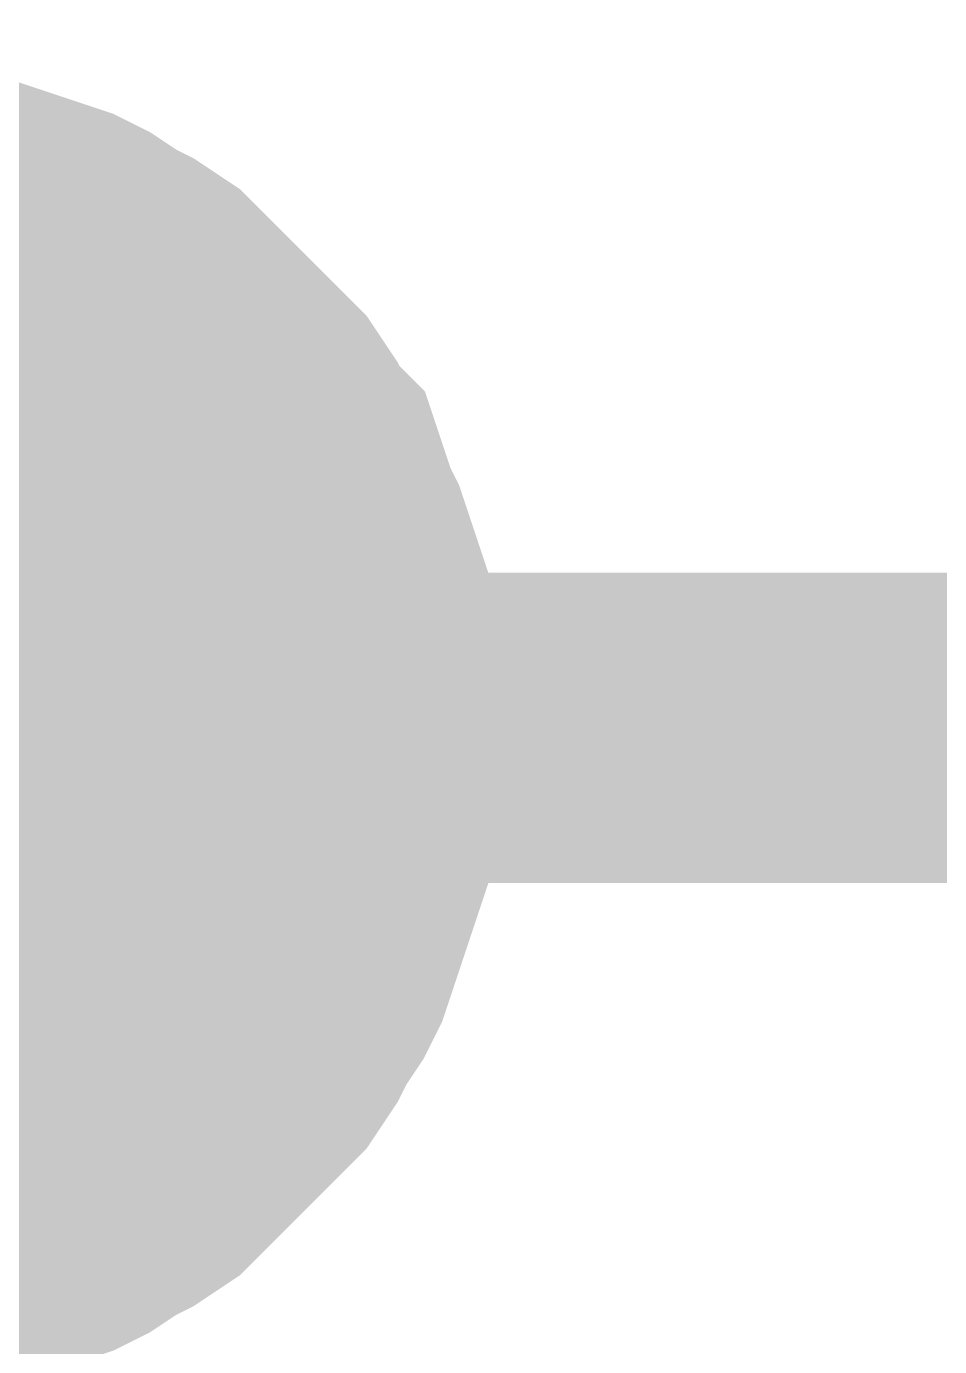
# Model space of a CAD drawing. Header units: inches. Extents: x 0 to 431, y 0 to 297.
# Drawn here: x 134.202 to 135.084, y 98.401 to 99.676 of the extents above; entities that cross this region are included whole.
import ezdxf

# ---------------------------------------------------------------- set-up
doc = ezdxf.new("R2010")
doc.units = ezdxf.units.IN
doc.layers.add('Sheet', color=255, linetype='Continuous')

msp = doc.modelspace()

# ---------------------------------------------------------------- linework, layer by layer
at = {"layer": 'Sheet'}
for points in [[(105.0091, 98.9985, 0.2997, 0.2997, 0), (134.0024, 98.9985, 0.2997, 0.2997, 0), (151.1749, 98.9985, 0.2997, 0.2997, 0), (151.1749, 129.9928, 0.2997, 0.2997, 0), (175.0012, 129.9928, 0.2997, 0.2997, 0), (175.0012, 155.3999, 0.2997, 0.2997, 0), (151.8554, 155.3999, 0.2997, 0.2997, 0)], [(134.0276, 99.5026, 0.2997, 0.2997, 0), (134.0528, 99.5026, 0.2997, 0.2997, 0), (134.078, 99.4942, 0.2997, 0.2997, 0), (134.1032, 99.4942, 0.2997, 0.2997, 0), (134.1284, 99.4858, 0.2997, 0.2997, 0), (134.1536, 99.4774, 0.2997, 0.2997, 0), (134.1788, 99.469, 0.2997, 0.2997, 0), (134.204, 99.4606, 0.2997, 0.2997, 0), (134.2292, 99.4522, 0.2997, 0.2997, 0), (134.246, 99.4438, 0.2997, 0.2997, 0), (134.2712, 99.427, 0.2997, 0.2997, 0), (134.288, 99.4186, 0.2997, 0.2997, 0), (134.3132, 99.4018, 0.2997, 0.2997, 0), (134.33, 99.385, 0.2997, 0.2997, 0), (134.3468, 99.3682, 0.2997, 0.2997, 0), (134.3636, 99.3514, 0.2997, 0.2997, 0), (134.3805, 99.3346, 0.2997, 0.2997, 0), (134.3973, 99.3178, 0.2997, 0.2997, 0), (134.4141, 99.301, 0.2997, 0.2997, 0), (134.4309, 99.2758, 0.2997, 0.2997, 0), (134.4393, 99.259, 0.2997, 0.2997, 0), (134.4561, 99.2422, 0.2997, 0.2997, 0), (134.4645, 99.217, 0.2997, 0.2997, 0), (134.4729, 99.1918, 0.2997, 0.2997, 0), (134.4813, 99.175, 0.2997, 0.2997, 0), (134.4897, 99.1498, 0.2997, 0.2997, 0), (134.4981, 99.1246, 0.2997, 0.2997, 0), (134.5065, 99.0994, 0.2997, 0.2997, 0), (134.5065, 99.0742, 0.2997, 0.2997, 0), (134.5149, 99.0489, 0.2997, 0.2997, 0), (134.5149, 99.0237, 0.2997, 0.2997, 0), (134.5149, 98.9985, 0.2997, 0.2997, 0)], [(134.0276, 99.5026, 0.2997, 0.2997, 0), (134.0528, 99.5026, 0.2997, 0.2997, 0), (134.078, 99.4942, 0.2997, 0.2997, 0), (134.1032, 99.4942, 0.2997, 0.2997, 0), (134.1284, 99.4858, 0.2997, 0.2997, 0), (134.1536, 99.4774, 0.2997, 0.2997, 0), (134.1788, 99.469, 0.2997, 0.2997, 0), (134.204, 99.4606, 0.2997, 0.2997, 0), (134.2292, 99.4522, 0.2997, 0.2997, 0), (134.246, 99.4438, 0.2997, 0.2997, 0), (134.2712, 99.427, 0.2997, 0.2997, 0), (134.288, 99.4186, 0.2997, 0.2997, 0), (134.3132, 99.4018, 0.2997, 0.2997, 0), (134.33, 99.385, 0.2997, 0.2997, 0), (134.3468, 99.3682, 0.2997, 0.2997, 0), (134.3636, 99.3514, 0.2997, 0.2997, 0), (134.3805, 99.3346, 0.2997, 0.2997, 0), (134.3973, 99.3178, 0.2997, 0.2997, 0), (134.4141, 99.301, 0.2997, 0.2997, 0), (134.4309, 99.2758, 0.2997, 0.2997, 0), (134.4393, 99.259, 0.2997, 0.2997, 0), (134.4561, 99.2422, 0.2997, 0.2997, 0), (134.4645, 99.217, 0.2997, 0.2997, 0), (134.4729, 99.1918, 0.2997, 0.2997, 0), (134.4813, 99.175, 0.2997, 0.2997, 0), (134.4897, 99.1498, 0.2997, 0.2997, 0), (134.4981, 99.1246, 0.2997, 0.2997, 0), (134.5065, 99.0994, 0.2997, 0.2997, 0), (134.5065, 99.0742, 0.2997, 0.2997, 0), (134.5149, 99.0489, 0.2997, 0.2997, 0), (134.5149, 99.0237, 0.2997, 0.2997, 0), (134.5149, 98.9985, 0.2997, 0.2997, 0)], [(134.0276, 99.5026, 0.2997, 0.2997, 0), (134.0528, 99.5026, 0.2997, 0.2997, 0), (134.078, 99.4942, 0.2997, 0.2997, 0), (134.1032, 99.4942, 0.2997, 0.2997, 0), (134.1284, 99.4858, 0.2997, 0.2997, 0), (134.1536, 99.4774, 0.2997, 0.2997, 0), (134.1788, 99.469, 0.2997, 0.2997, 0), (134.204, 99.4606, 0.2997, 0.2997, 0), (134.2292, 99.4522, 0.2997, 0.2997, 0), (134.246, 99.4438, 0.2997, 0.2997, 0), (134.2712, 99.427, 0.2997, 0.2997, 0), (134.288, 99.4186, 0.2997, 0.2997, 0), (134.3132, 99.4018, 0.2997, 0.2997, 0), (134.33, 99.385, 0.2997, 0.2997, 0), (134.3468, 99.3682, 0.2997, 0.2997, 0), (134.3636, 99.3514, 0.2997, 0.2997, 0), (134.3805, 99.3346, 0.2997, 0.2997, 0), (134.3973, 99.3178, 0.2997, 0.2997, 0), (134.4141, 99.301, 0.2997, 0.2997, 0), (134.4309, 99.2758, 0.2997, 0.2997, 0), (134.4393, 99.259, 0.2997, 0.2997, 0), (134.4561, 99.2422, 0.2997, 0.2997, 0), (134.4645, 99.217, 0.2997, 0.2997, 0), (134.4729, 99.1918, 0.2997, 0.2997, 0), (134.4813, 99.175, 0.2997, 0.2997, 0), (134.4897, 99.1498, 0.2997, 0.2997, 0), (134.4981, 99.1246, 0.2997, 0.2997, 0), (134.5065, 99.0994, 0.2997, 0.2997, 0), (134.5065, 99.0742, 0.2997, 0.2997, 0), (134.5149, 99.0489, 0.2997, 0.2997, 0), (134.5149, 99.0237, 0.2997, 0.2997, 0), (134.5149, 98.9985, 0.2997, 0.2997, 0)], [(134.0276, 99.5026, 0.2997, 0.2997, 0), (134.0528, 99.5026, 0.2997, 0.2997, 0), (134.078, 99.4942, 0.2997, 0.2997, 0), (134.1032, 99.4942, 0.2997, 0.2997, 0), (134.1284, 99.4858, 0.2997, 0.2997, 0), (134.1536, 99.4774, 0.2997, 0.2997, 0), (134.1788, 99.469, 0.2997, 0.2997, 0), (134.204, 99.4606, 0.2997, 0.2997, 0), (134.2292, 99.4522, 0.2997, 0.2997, 0), (134.246, 99.4438, 0.2997, 0.2997, 0), (134.2712, 99.427, 0.2997, 0.2997, 0), (134.288, 99.4186, 0.2997, 0.2997, 0), (134.3132, 99.4018, 0.2997, 0.2997, 0), (134.33, 99.385, 0.2997, 0.2997, 0), (134.3468, 99.3682, 0.2997, 0.2997, 0), (134.3636, 99.3514, 0.2997, 0.2997, 0), (134.3805, 99.3346, 0.2997, 0.2997, 0), (134.3973, 99.3178, 0.2997, 0.2997, 0), (134.4141, 99.301, 0.2997, 0.2997, 0), (134.4309, 99.2758, 0.2997, 0.2997, 0), (134.4393, 99.259, 0.2997, 0.2997, 0), (134.4561, 99.2422, 0.2997, 0.2997, 0), (134.4645, 99.217, 0.2997, 0.2997, 0), (134.4729, 99.1918, 0.2997, 0.2997, 0), (134.4813, 99.175, 0.2997, 0.2997, 0), (134.4897, 99.1498, 0.2997, 0.2997, 0), (134.4981, 99.1246, 0.2997, 0.2997, 0), (134.5065, 99.0994, 0.2997, 0.2997, 0), (134.5065, 99.0742, 0.2997, 0.2997, 0), (134.5149, 99.0489, 0.2997, 0.2997, 0), (134.5149, 99.0237, 0.2997, 0.2997, 0), (134.5149, 98.9985, 0.2997, 0.2997, 0)], [(134.1284, 99.4858, 0.0991, 0.0991, 0), (134.1536, 99.4774, 0.0991, 0.0991, 0), (134.1788, 99.469, 0.0991, 0.0991, 0), (134.204, 99.4606, 0.0991, 0.0991, 0), (134.2292, 99.4522, 0.0991, 0.0991, 0), (134.246, 99.4438, 0.0991, 0.0991, 0), (134.2712, 99.427, 0.0991, 0.0991, 0), (134.288, 99.4186, 0.0991, 0.0991, 0), (134.3132, 99.4018, 0.0991, 0.0991, 0), (134.33, 99.385, 0.0991, 0.0991, 0), (134.3468, 99.3682, 0.0991, 0.0991, 0), (134.3636, 99.3514, 0.0991, 0.0991, 0), (134.3805, 99.3346, 0.0991, 0.0991, 0), (134.3973, 99.3178, 0.0991, 0.0991, 0), (134.4141, 99.301, 0.0991, 0.0991, 0), (134.4309, 99.2758, 0.0991, 0.0991, 0), (134.4393, 99.259, 0.0991, 0.0991, 0), (134.4561, 99.2422, 0.0991, 0.0991, 0), (134.4645, 99.217, 0.0991, 0.0991, 0), (134.4729, 99.1918, 0.0991, 0.0991, 0), (134.4813, 99.175, 0.0991, 0.0991, 0), (134.4897, 99.1498, 0.0991, 0.0991, 0), (134.4981, 99.1246, 0.0991, 0.0991, 0), (134.5065, 99.0994, 0.0991, 0.0991, 0), (134.5065, 99.0742, 0.0991, 0.0991, 0), (134.5149, 99.0489, 0.0991, 0.0991, 0), (134.5149, 99.0237, 0.0991, 0.0991, 0), (134.5149, 98.9985, 0.0991, 0.0991, 0)], [(134.1284, 99.4858, 0.0991, 0.0991, 0), (134.1536, 99.4774, 0.0991, 0.0991, 0), (134.1788, 99.469, 0.0991, 0.0991, 0), (134.204, 99.4606, 0.0991, 0.0991, 0), (134.2292, 99.4522, 0.0991, 0.0991, 0), (134.246, 99.4438, 0.0991, 0.0991, 0), (134.2712, 99.427, 0.0991, 0.0991, 0), (134.288, 99.4186, 0.0991, 0.0991, 0), (134.3132, 99.4018, 0.0991, 0.0991, 0), (134.33, 99.385, 0.0991, 0.0991, 0), (134.3468, 99.3682, 0.0991, 0.0991, 0), (134.3636, 99.3514, 0.0991, 0.0991, 0), (134.3805, 99.3346, 0.0991, 0.0991, 0), (134.3973, 99.3178, 0.0991, 0.0991, 0), (134.4141, 99.301, 0.0991, 0.0991, 0), (134.4309, 99.2758, 0.0991, 0.0991, 0), (134.4393, 99.259, 0.0991, 0.0991, 0), (134.4561, 99.2422, 0.0991, 0.0991, 0), (134.4645, 99.217, 0.0991, 0.0991, 0), (134.4729, 99.1918, 0.0991, 0.0991, 0), (134.4813, 99.175, 0.0991, 0.0991, 0), (134.4897, 99.1498, 0.0991, 0.0991, 0), (134.4981, 99.1246, 0.0991, 0.0991, 0), (134.5065, 99.0994, 0.0991, 0.0991, 0), (134.5065, 99.0742, 0.0991, 0.0991, 0), (134.5149, 99.0489, 0.0991, 0.0991, 0), (134.5149, 99.0237, 0.0991, 0.0991, 0), (134.5149, 98.9985, 0.0991, 0.0991, 0)], [(134.1284, 99.4858, 0.0991, 0.0991, 0), (134.1536, 99.4774, 0.0991, 0.0991, 0), (134.1788, 99.469, 0.0991, 0.0991, 0), (134.204, 99.4606, 0.0991, 0.0991, 0), (134.2292, 99.4522, 0.0991, 0.0991, 0), (134.246, 99.4438, 0.0991, 0.0991, 0), (134.2712, 99.427, 0.0991, 0.0991, 0), (134.288, 99.4186, 0.0991, 0.0991, 0), (134.3132, 99.4018, 0.0991, 0.0991, 0), (134.33, 99.385, 0.0991, 0.0991, 0), (134.3468, 99.3682, 0.0991, 0.0991, 0), (134.3636, 99.3514, 0.0991, 0.0991, 0), (134.3805, 99.3346, 0.0991, 0.0991, 0), (134.3973, 99.3178, 0.0991, 0.0991, 0), (134.4141, 99.301, 0.0991, 0.0991, 0), (134.4309, 99.2758, 0.0991, 0.0991, 0), (134.4393, 99.259, 0.0991, 0.0991, 0), (134.4561, 99.2422, 0.0991, 0.0991, 0), (134.4645, 99.217, 0.0991, 0.0991, 0), (134.4729, 99.1918, 0.0991, 0.0991, 0), (134.4813, 99.175, 0.0991, 0.0991, 0), (134.4897, 99.1498, 0.0991, 0.0991, 0), (134.4981, 99.1246, 0.0991, 0.0991, 0), (134.5065, 99.0994, 0.0991, 0.0991, 0), (134.5065, 99.0742, 0.0991, 0.0991, 0), (134.5149, 99.0489, 0.0991, 0.0991, 0), (134.5149, 99.0237, 0.0991, 0.0991, 0), (134.5149, 98.9985, 0.0991, 0.0991, 0)], [(134.1284, 99.4858, 0.0991, 0.0991, 0), (134.1536, 99.4774, 0.0991, 0.0991, 0), (134.1788, 99.469, 0.0991, 0.0991, 0), (134.204, 99.4606, 0.0991, 0.0991, 0), (134.2292, 99.4522, 0.0991, 0.0991, 0), (134.246, 99.4438, 0.0991, 0.0991, 0), (134.2712, 99.427, 0.0991, 0.0991, 0), (134.288, 99.4186, 0.0991, 0.0991, 0), (134.3132, 99.4018, 0.0991, 0.0991, 0), (134.33, 99.385, 0.0991, 0.0991, 0), (134.3468, 99.3682, 0.0991, 0.0991, 0), (134.3636, 99.3514, 0.0991, 0.0991, 0), (134.3805, 99.3346, 0.0991, 0.0991, 0), (134.3973, 99.3178, 0.0991, 0.0991, 0), (134.4141, 99.301, 0.0991, 0.0991, 0), (134.4309, 99.2758, 0.0991, 0.0991, 0), (134.4393, 99.259, 0.0991, 0.0991, 0), (134.4561, 99.2422, 0.0991, 0.0991, 0), (134.4645, 99.217, 0.0991, 0.0991, 0), (134.4729, 99.1918, 0.0991, 0.0991, 0), (134.4813, 99.175, 0.0991, 0.0991, 0), (134.4897, 99.1498, 0.0991, 0.0991, 0), (134.4981, 99.1246, 0.0991, 0.0991, 0), (134.5065, 99.0994, 0.0991, 0.0991, 0), (134.5065, 99.0742, 0.0991, 0.0991, 0), (134.5149, 99.0489, 0.0991, 0.0991, 0), (134.5149, 99.0237, 0.0991, 0.0991, 0), (134.5149, 98.9985, 0.0991, 0.0991, 0)], [(134.5149, 98.9985, 0.2997, 0.2997, 0), (134.5149, 98.9733, 0.2997, 0.2997, 0), (134.5149, 98.9481, 0.2997, 0.2997, 0), (134.5065, 98.9229, 0.2997, 0.2997, 0), (134.5065, 98.8977, 0.2997, 0.2997, 0), (134.4981, 98.8725, 0.2997, 0.2997, 0), (134.4897, 98.8473, 0.2997, 0.2997, 0), (134.4813, 98.8221, 0.2997, 0.2997, 0), (134.4729, 98.7969, 0.2997, 0.2997, 0), (134.4645, 98.7717, 0.2997, 0.2997, 0), (134.4561, 98.7549, 0.2997, 0.2997, 0), (134.4393, 98.7297, 0.2997, 0.2997, 0), (134.4309, 98.7129, 0.2997, 0.2997, 0), (134.4141, 98.6877, 0.2997, 0.2997, 0), (134.3973, 98.6709, 0.2997, 0.2997, 0), (134.3805, 98.6541, 0.2997, 0.2997, 0), (134.3636, 98.6373, 0.2997, 0.2997, 0), (134.3468, 98.6205, 0.2997, 0.2997, 0), (134.33, 98.6036, 0.2997, 0.2997, 0), (134.3132, 98.5868, 0.2997, 0.2997, 0), (134.288, 98.57, 0.2997, 0.2997, 0), (134.2712, 98.5616, 0.2997, 0.2997, 0), (134.246, 98.5448, 0.2997, 0.2997, 0), (134.2292, 98.5364, 0.2997, 0.2997, 0), (134.204, 98.528, 0.2997, 0.2997, 0), (134.1788, 98.5196, 0.2997, 0.2997, 0), (134.1536, 98.5112, 0.2997, 0.2997, 0), (134.1284, 98.5028, 0.2997, 0.2997, 0), (134.1032, 98.4944, 0.2997, 0.2997, 0), (134.078, 98.4944, 0.2997, 0.2997, 0), (134.0528, 98.486, 0.2997, 0.2997, 0), (134.0276, 98.486, 0.2997, 0.2997, 0)], [(134.5149, 98.9985, 0.2997, 0.2997, 0), (134.5149, 98.9733, 0.2997, 0.2997, 0), (134.5149, 98.9481, 0.2997, 0.2997, 0), (134.5065, 98.9229, 0.2997, 0.2997, 0), (134.5065, 98.8977, 0.2997, 0.2997, 0), (134.4981, 98.8725, 0.2997, 0.2997, 0), (134.4897, 98.8473, 0.2997, 0.2997, 0), (134.4813, 98.8221, 0.2997, 0.2997, 0), (134.4729, 98.7969, 0.2997, 0.2997, 0), (134.4645, 98.7717, 0.2997, 0.2997, 0), (134.4561, 98.7549, 0.2997, 0.2997, 0), (134.4393, 98.7297, 0.2997, 0.2997, 0), (134.4309, 98.7129, 0.2997, 0.2997, 0), (134.4141, 98.6877, 0.2997, 0.2997, 0), (134.3973, 98.6709, 0.2997, 0.2997, 0), (134.3805, 98.6541, 0.2997, 0.2997, 0), (134.3636, 98.6373, 0.2997, 0.2997, 0), (134.3468, 98.6205, 0.2997, 0.2997, 0), (134.33, 98.6036, 0.2997, 0.2997, 0), (134.3132, 98.5868, 0.2997, 0.2997, 0), (134.288, 98.57, 0.2997, 0.2997, 0), (134.2712, 98.5616, 0.2997, 0.2997, 0), (134.246, 98.5448, 0.2997, 0.2997, 0), (134.2292, 98.5364, 0.2997, 0.2997, 0), (134.204, 98.528, 0.2997, 0.2997, 0), (134.1788, 98.5196, 0.2997, 0.2997, 0), (134.1536, 98.5112, 0.2997, 0.2997, 0), (134.1284, 98.5028, 0.2997, 0.2997, 0), (134.1032, 98.4944, 0.2997, 0.2997, 0), (134.078, 98.4944, 0.2997, 0.2997, 0), (134.0528, 98.486, 0.2997, 0.2997, 0), (134.0276, 98.486, 0.2997, 0.2997, 0)], [(134.5149, 98.9985, 0.2997, 0.2997, 0), (134.5149, 98.9733, 0.2997, 0.2997, 0), (134.5149, 98.9481, 0.2997, 0.2997, 0), (134.5065, 98.9229, 0.2997, 0.2997, 0), (134.5065, 98.8977, 0.2997, 0.2997, 0), (134.4981, 98.8725, 0.2997, 0.2997, 0), (134.4897, 98.8473, 0.2997, 0.2997, 0), (134.4813, 98.8221, 0.2997, 0.2997, 0), (134.4729, 98.7969, 0.2997, 0.2997, 0), (134.4645, 98.7717, 0.2997, 0.2997, 0), (134.4561, 98.7549, 0.2997, 0.2997, 0), (134.4393, 98.7297, 0.2997, 0.2997, 0), (134.4309, 98.7129, 0.2997, 0.2997, 0), (134.4141, 98.6877, 0.2997, 0.2997, 0), (134.3973, 98.6709, 0.2997, 0.2997, 0), (134.3805, 98.6541, 0.2997, 0.2997, 0), (134.3636, 98.6373, 0.2997, 0.2997, 0), (134.3468, 98.6205, 0.2997, 0.2997, 0), (134.33, 98.6036, 0.2997, 0.2997, 0), (134.3132, 98.5868, 0.2997, 0.2997, 0), (134.288, 98.57, 0.2997, 0.2997, 0), (134.2712, 98.5616, 0.2997, 0.2997, 0), (134.246, 98.5448, 0.2997, 0.2997, 0), (134.2292, 98.5364, 0.2997, 0.2997, 0), (134.204, 98.528, 0.2997, 0.2997, 0), (134.1788, 98.5196, 0.2997, 0.2997, 0), (134.1536, 98.5112, 0.2997, 0.2997, 0), (134.1284, 98.5028, 0.2997, 0.2997, 0), (134.1032, 98.4944, 0.2997, 0.2997, 0), (134.078, 98.4944, 0.2997, 0.2997, 0), (134.0528, 98.486, 0.2997, 0.2997, 0), (134.0276, 98.486, 0.2997, 0.2997, 0)], [(134.5149, 98.9985, 0.2997, 0.2997, 0), (134.5149, 98.9733, 0.2997, 0.2997, 0), (134.5149, 98.9481, 0.2997, 0.2997, 0), (134.5065, 98.9229, 0.2997, 0.2997, 0), (134.5065, 98.8977, 0.2997, 0.2997, 0), (134.4981, 98.8725, 0.2997, 0.2997, 0), (134.4897, 98.8473, 0.2997, 0.2997, 0), (134.4813, 98.8221, 0.2997, 0.2997, 0), (134.4729, 98.7969, 0.2997, 0.2997, 0), (134.4645, 98.7717, 0.2997, 0.2997, 0), (134.4561, 98.7549, 0.2997, 0.2997, 0), (134.4393, 98.7297, 0.2997, 0.2997, 0), (134.4309, 98.7129, 0.2997, 0.2997, 0), (134.4141, 98.6877, 0.2997, 0.2997, 0), (134.3973, 98.6709, 0.2997, 0.2997, 0), (134.3805, 98.6541, 0.2997, 0.2997, 0), (134.3636, 98.6373, 0.2997, 0.2997, 0), (134.3468, 98.6205, 0.2997, 0.2997, 0), (134.33, 98.6036, 0.2997, 0.2997, 0), (134.3132, 98.5868, 0.2997, 0.2997, 0), (134.288, 98.57, 0.2997, 0.2997, 0), (134.2712, 98.5616, 0.2997, 0.2997, 0), (134.246, 98.5448, 0.2997, 0.2997, 0), (134.2292, 98.5364, 0.2997, 0.2997, 0), (134.204, 98.528, 0.2997, 0.2997, 0), (134.1788, 98.5196, 0.2997, 0.2997, 0), (134.1536, 98.5112, 0.2997, 0.2997, 0), (134.1284, 98.5028, 0.2997, 0.2997, 0), (134.1032, 98.4944, 0.2997, 0.2997, 0), (134.078, 98.4944, 0.2997, 0.2997, 0), (134.0528, 98.486, 0.2997, 0.2997, 0), (134.0276, 98.486, 0.2997, 0.2997, 0)], [(134.5149, 98.9985, 0.2997, 0.2997, 0), (134.5149, 98.9985, 0.2997, 0.2997, 0), (134.5149, 98.9985, 0.2997, 0.2997, 0), (134.5149, 98.9985, 0.2997, 0.2997, 0), (134.5149, 98.9985, 0.2997, 0.2997, 0), (134.5149, 98.9985, 0.2997, 0.2997, 0), (134.5149, 98.9985, 0.2997, 0.2997, 0), (134.5149, 98.9985, 0.2997, 0.2997, 0), (134.5149, 98.9985, 0.2997, 0.2997, 0), (134.5149, 98.9985, 0.2997, 0.2997, 0), (134.5149, 98.9985, 0.2997, 0.2997, 0), (134.5149, 98.9985, 0.2997, 0.2997, 0), (134.5149, 98.9985, 0.2997, 0.2997, 0), (134.5149, 98.9985, 0.2997, 0.2997, 0), (134.5149, 98.9985, 0.2997, 0.2997, 0), (134.5149, 98.9985, 0.2997, 0.2997, 0), (134.5149, 98.9985, 0.2997, 0.2997, 0), (134.5149, 98.9985, 0.2997, 0.2997, 0), (134.5149, 98.9985, 0.2997, 0.2997, 0), (134.5149, 98.9985, 0.2997, 0.2997, 0), (134.5149, 98.9985, 0.2997, 0.2997, 0), (134.5149, 98.9985, 0.2997, 0.2997, 0), (134.5149, 98.9985, 0.2997, 0.2997, 0), (134.5149, 98.9985, 0.2997, 0.2997, 0), (134.5149, 98.9985, 0.2997, 0.2997, 0), (134.5149, 98.9985, 0.2997, 0.2997, 0), (134.5149, 98.9985, 0.2997, 0.2997, 0), (134.5149, 98.9985, 0.2997, 0.2997, 0), (134.5149, 98.9985, 0.2997, 0.2997, 0), (134.5149, 98.9985, 0.2997, 0.2997, 0), (134.5149, 98.9985, 0.2997, 0.2997, 0), (134.5149, 98.9985, 0.2997, 0.2997, 0), (134.5149, 98.9985, 0.2997, 0.2997, 0)], [(134.5149, 98.9985, 0.2997, 0.2997, 0), (134.5149, 98.9985, 0.2997, 0.2997, 0)], [(134.5149, 98.9985, 0.2997, 0.2997, 0), (134.5149, 98.9985, 0.2997, 0.2997, 0), (134.5149, 98.9985, 0.2997, 0.2997, 0), (134.5149, 98.9985, 0.2997, 0.2997, 0), (134.5149, 98.9985, 0.2997, 0.2997, 0), (134.5149, 98.9985, 0.2997, 0.2997, 0), (134.5149, 98.9985, 0.2997, 0.2997, 0), (134.5149, 98.9985, 0.2997, 0.2997, 0), (134.5149, 98.9985, 0.2997, 0.2997, 0), (134.5149, 98.9985, 0.2997, 0.2997, 0), (134.5149, 98.9985, 0.2997, 0.2997, 0), (134.5149, 98.9985, 0.2997, 0.2997, 0), (134.5149, 98.9985, 0.2997, 0.2997, 0), (134.5149, 98.9985, 0.2997, 0.2997, 0), (134.5149, 98.9985, 0.2997, 0.2997, 0), (134.5149, 98.9985, 0.2997, 0.2997, 0), (134.5149, 98.9985, 0.2997, 0.2997, 0), (134.5149, 98.9985, 0.2997, 0.2997, 0), (134.5149, 98.9985, 0.2997, 0.2997, 0), (134.5149, 98.9985, 0.2997, 0.2997, 0), (134.5149, 98.9985, 0.2997, 0.2997, 0), (134.5149, 98.9985, 0.2997, 0.2997, 0), (134.5149, 98.9985, 0.2997, 0.2997, 0), (134.5149, 98.9985, 0.2997, 0.2997, 0), (134.5149, 98.9985, 0.2997, 0.2997, 0), (134.5149, 98.9985, 0.2997, 0.2997, 0), (134.5149, 98.9985, 0.2997, 0.2997, 0), (134.5149, 98.9985, 0.2997, 0.2997, 0), (134.5149, 98.9985, 0.2997, 0.2997, 0), (134.5149, 98.9985, 0.2997, 0.2997, 0), (134.5149, 98.9985, 0.2997, 0.2997, 0), (134.5149, 98.9985, 0.2997, 0.2997, 0), (134.5149, 98.9985, 0.2997, 0.2997, 0)], [(134.5149, 98.9985, 0.2997, 0.2997, 0), (134.5149, 98.9985, 0.2997, 0.2997, 0)], [(134.5149, 98.9985, 0.2997, 0.2997, 0), (134.5149, 98.9985, 0.2997, 0.2997, 0), (134.5149, 98.9985, 0.2997, 0.2997, 0), (134.5149, 98.9985, 0.2997, 0.2997, 0), (134.5149, 98.9985, 0.2997, 0.2997, 0), (134.5149, 98.9985, 0.2997, 0.2997, 0), (134.5149, 98.9985, 0.2997, 0.2997, 0), (134.5149, 98.9985, 0.2997, 0.2997, 0), (134.5149, 98.9985, 0.2997, 0.2997, 0), (134.5149, 98.9985, 0.2997, 0.2997, 0), (134.5149, 98.9985, 0.2997, 0.2997, 0), (134.5149, 98.9985, 0.2997, 0.2997, 0), (134.5149, 98.9985, 0.2997, 0.2997, 0), (134.5149, 98.9985, 0.2997, 0.2997, 0), (134.5149, 98.9985, 0.2997, 0.2997, 0), (134.5149, 98.9985, 0.2997, 0.2997, 0), (134.5149, 98.9985, 0.2997, 0.2997, 0), (134.5149, 98.9985, 0.2997, 0.2997, 0), (134.5149, 98.9985, 0.2997, 0.2997, 0), (134.5149, 98.9985, 0.2997, 0.2997, 0), (134.5149, 98.9985, 0.2997, 0.2997, 0), (134.5149, 98.9985, 0.2997, 0.2997, 0), (134.5149, 98.9985, 0.2997, 0.2997, 0), (134.5149, 98.9985, 0.2997, 0.2997, 0), (134.5149, 98.9985, 0.2997, 0.2997, 0), (134.5149, 98.9985, 0.2997, 0.2997, 0), (134.5149, 98.9985, 0.2997, 0.2997, 0), (134.5149, 98.9985, 0.2997, 0.2997, 0), (134.5149, 98.9985, 0.2997, 0.2997, 0), (134.5149, 98.9985, 0.2997, 0.2997, 0), (134.5149, 98.9985, 0.2997, 0.2997, 0), (134.5149, 98.9985, 0.2997, 0.2997, 0), (134.5149, 98.9985, 0.2997, 0.2997, 0)], [(134.5149, 98.9985, 0.2997, 0.2997, 0), (134.5149, 98.9985, 0.2997, 0.2997, 0)], [(134.5149, 98.9985, 0.2997, 0.2997, 0), (134.5149, 98.9985, 0.2997, 0.2997, 0), (134.5149, 98.9985, 0.2997, 0.2997, 0), (134.5149, 98.9985, 0.2997, 0.2997, 0), (134.5149, 98.9985, 0.2997, 0.2997, 0), (134.5149, 98.9985, 0.2997, 0.2997, 0), (134.5149, 98.9985, 0.2997, 0.2997, 0), (134.5149, 98.9985, 0.2997, 0.2997, 0), (134.5149, 98.9985, 0.2997, 0.2997, 0), (134.5149, 98.9985, 0.2997, 0.2997, 0), (134.5149, 98.9985, 0.2997, 0.2997, 0), (134.5149, 98.9985, 0.2997, 0.2997, 0), (134.5149, 98.9985, 0.2997, 0.2997, 0), (134.5149, 98.9985, 0.2997, 0.2997, 0), (134.5149, 98.9985, 0.2997, 0.2997, 0), (134.5149, 98.9985, 0.2997, 0.2997, 0), (134.5149, 98.9985, 0.2997, 0.2997, 0), (134.5149, 98.9985, 0.2997, 0.2997, 0), (134.5149, 98.9985, 0.2997, 0.2997, 0), (134.5149, 98.9985, 0.2997, 0.2997, 0), (134.5149, 98.9985, 0.2997, 0.2997, 0), (134.5149, 98.9985, 0.2997, 0.2997, 0), (134.5149, 98.9985, 0.2997, 0.2997, 0), (134.5149, 98.9985, 0.2997, 0.2997, 0), (134.5149, 98.9985, 0.2997, 0.2997, 0), (134.5149, 98.9985, 0.2997, 0.2997, 0), (134.5149, 98.9985, 0.2997, 0.2997, 0), (134.5149, 98.9985, 0.2997, 0.2997, 0), (134.5149, 98.9985, 0.2997, 0.2997, 0), (134.5149, 98.9985, 0.2997, 0.2997, 0), (134.5149, 98.9985, 0.2997, 0.2997, 0), (134.5149, 98.9985, 0.2997, 0.2997, 0), (134.5149, 98.9985, 0.2997, 0.2997, 0)], [(134.5149, 98.9985, 0.2997, 0.2997, 0), (134.5149, 98.9985, 0.2997, 0.2997, 0)], [(134.5149, 98.9985, 0.0991, 0.0991, 0), (134.5149, 98.9733, 0.0991, 0.0991, 0), (134.5149, 98.9481, 0.0991, 0.0991, 0), (134.5065, 98.9229, 0.0991, 0.0991, 0), (134.5065, 98.8977, 0.0991, 0.0991, 0), (134.4981, 98.8725, 0.0991, 0.0991, 0), (134.4897, 98.8473, 0.0991, 0.0991, 0), (134.4813, 98.8221, 0.0991, 0.0991, 0), (134.4729, 98.7969, 0.0991, 0.0991, 0), (134.4645, 98.7717, 0.0991, 0.0991, 0), (134.4561, 98.7549, 0.0991, 0.0991, 0), (134.4393, 98.7297, 0.0991, 0.0991, 0), (134.4309, 98.7129, 0.0991, 0.0991, 0), (134.4141, 98.6877, 0.0991, 0.0991, 0), (134.3973, 98.6709, 0.0991, 0.0991, 0), (134.3805, 98.6541, 0.0991, 0.0991, 0), (134.3636, 98.6373, 0.0991, 0.0991, 0), (134.3468, 98.6205, 0.0991, 0.0991, 0), (134.33, 98.6036, 0.0991, 0.0991, 0), (134.3132, 98.5868, 0.0991, 0.0991, 0), (134.288, 98.57, 0.0991, 0.0991, 0), (134.2712, 98.5616, 0.0991, 0.0991, 0), (134.246, 98.5448, 0.0991, 0.0991, 0), (134.2292, 98.5364, 0.0991, 0.0991, 0), (134.204, 98.528, 0.0991, 0.0991, 0), (134.1788, 98.5196, 0.0991, 0.0991, 0), (134.1536, 98.5112, 0.0991, 0.0991, 0), (134.1284, 98.5028, 0.0991, 0.0991, 0)], [(134.5149, 98.9985, 0.0991, 0.0991, 0), (134.5149, 98.9733, 0.0991, 0.0991, 0), (134.5149, 98.9481, 0.0991, 0.0991, 0), (134.5065, 98.9229, 0.0991, 0.0991, 0), (134.5065, 98.8977, 0.0991, 0.0991, 0), (134.4981, 98.8725, 0.0991, 0.0991, 0), (134.4897, 98.8473, 0.0991, 0.0991, 0), (134.4813, 98.8221, 0.0991, 0.0991, 0), (134.4729, 98.7969, 0.0991, 0.0991, 0), (134.4645, 98.7717, 0.0991, 0.0991, 0), (134.4561, 98.7549, 0.0991, 0.0991, 0), (134.4393, 98.7297, 0.0991, 0.0991, 0), (134.4309, 98.7129, 0.0991, 0.0991, 0), (134.4141, 98.6877, 0.0991, 0.0991, 0), (134.3973, 98.6709, 0.0991, 0.0991, 0), (134.3805, 98.6541, 0.0991, 0.0991, 0), (134.3636, 98.6373, 0.0991, 0.0991, 0), (134.3468, 98.6205, 0.0991, 0.0991, 0), (134.33, 98.6036, 0.0991, 0.0991, 0), (134.3132, 98.5868, 0.0991, 0.0991, 0), (134.288, 98.57, 0.0991, 0.0991, 0), (134.2712, 98.5616, 0.0991, 0.0991, 0), (134.246, 98.5448, 0.0991, 0.0991, 0), (134.2292, 98.5364, 0.0991, 0.0991, 0), (134.204, 98.528, 0.0991, 0.0991, 0), (134.1788, 98.5196, 0.0991, 0.0991, 0), (134.1536, 98.5112, 0.0991, 0.0991, 0), (134.1284, 98.5028, 0.0991, 0.0991, 0)], [(134.5149, 98.9985, 0.0991, 0.0991, 0), (134.5149, 98.9733, 0.0991, 0.0991, 0), (134.5149, 98.9481, 0.0991, 0.0991, 0), (134.5065, 98.9229, 0.0991, 0.0991, 0), (134.5065, 98.8977, 0.0991, 0.0991, 0), (134.4981, 98.8725, 0.0991, 0.0991, 0), (134.4897, 98.8473, 0.0991, 0.0991, 0), (134.4813, 98.8221, 0.0991, 0.0991, 0), (134.4729, 98.7969, 0.0991, 0.0991, 0), (134.4645, 98.7717, 0.0991, 0.0991, 0), (134.4561, 98.7549, 0.0991, 0.0991, 0), (134.4393, 98.7297, 0.0991, 0.0991, 0), (134.4309, 98.7129, 0.0991, 0.0991, 0), (134.4141, 98.6877, 0.0991, 0.0991, 0), (134.3973, 98.6709, 0.0991, 0.0991, 0), (134.3805, 98.6541, 0.0991, 0.0991, 0), (134.3636, 98.6373, 0.0991, 0.0991, 0), (134.3468, 98.6205, 0.0991, 0.0991, 0), (134.33, 98.6036, 0.0991, 0.0991, 0), (134.3132, 98.5868, 0.0991, 0.0991, 0), (134.288, 98.57, 0.0991, 0.0991, 0), (134.2712, 98.5616, 0.0991, 0.0991, 0), (134.246, 98.5448, 0.0991, 0.0991, 0), (134.2292, 98.5364, 0.0991, 0.0991, 0), (134.204, 98.528, 0.0991, 0.0991, 0), (134.1788, 98.5196, 0.0991, 0.0991, 0), (134.1536, 98.5112, 0.0991, 0.0991, 0), (134.1284, 98.5028, 0.0991, 0.0991, 0)], [(134.5149, 98.9985, 0.0991, 0.0991, 0), (134.5149, 98.9733, 0.0991, 0.0991, 0), (134.5149, 98.9481, 0.0991, 0.0991, 0), (134.5065, 98.9229, 0.0991, 0.0991, 0), (134.5065, 98.8977, 0.0991, 0.0991, 0), (134.4981, 98.8725, 0.0991, 0.0991, 0), (134.4897, 98.8473, 0.0991, 0.0991, 0), (134.4813, 98.8221, 0.0991, 0.0991, 0), (134.4729, 98.7969, 0.0991, 0.0991, 0), (134.4645, 98.7717, 0.0991, 0.0991, 0), (134.4561, 98.7549, 0.0991, 0.0991, 0), (134.4393, 98.7297, 0.0991, 0.0991, 0), (134.4309, 98.7129, 0.0991, 0.0991, 0), (134.4141, 98.6877, 0.0991, 0.0991, 0), (134.3973, 98.6709, 0.0991, 0.0991, 0), (134.3805, 98.6541, 0.0991, 0.0991, 0), (134.3636, 98.6373, 0.0991, 0.0991, 0), (134.3468, 98.6205, 0.0991, 0.0991, 0), (134.33, 98.6036, 0.0991, 0.0991, 0), (134.3132, 98.5868, 0.0991, 0.0991, 0), (134.288, 98.57, 0.0991, 0.0991, 0), (134.2712, 98.5616, 0.0991, 0.0991, 0), (134.246, 98.5448, 0.0991, 0.0991, 0), (134.2292, 98.5364, 0.0991, 0.0991, 0), (134.204, 98.528, 0.0991, 0.0991, 0), (134.1788, 98.5196, 0.0991, 0.0991, 0), (134.1536, 98.5112, 0.0991, 0.0991, 0), (134.1284, 98.5028, 0.0991, 0.0991, 0)], [(134.5149, 98.9985, 0.0991, 0.0991, 0), (134.5149, 98.9985, 0.0991, 0.0991, 0), (134.5149, 98.9985, 0.0991, 0.0991, 0), (134.5149, 98.9985, 0.0991, 0.0991, 0), (134.5149, 98.9985, 0.0991, 0.0991, 0), (134.5149, 98.9985, 0.0991, 0.0991, 0), (134.5149, 98.9985, 0.0991, 0.0991, 0), (134.5149, 98.9985, 0.0991, 0.0991, 0), (134.5149, 98.9985, 0.0991, 0.0991, 0), (134.5149, 98.9985, 0.0991, 0.0991, 0), (134.5149, 98.9985, 0.0991, 0.0991, 0), (134.5149, 98.9985, 0.0991, 0.0991, 0), (134.5149, 98.9985, 0.0991, 0.0991, 0), (134.5149, 98.9985, 0.0991, 0.0991, 0), (134.5149, 98.9985, 0.0991, 0.0991, 0), (134.5149, 98.9985, 0.0991, 0.0991, 0), (134.5149, 98.9985, 0.0991, 0.0991, 0), (134.5149, 98.9985, 0.0991, 0.0991, 0), (134.5149, 98.9985, 0.0991, 0.0991, 0), (134.5149, 98.9985, 0.0991, 0.0991, 0), (134.5149, 98.9985, 0.0991, 0.0991, 0), (134.5149, 98.9985, 0.0991, 0.0991, 0), (134.5149, 98.9985, 0.0991, 0.0991, 0), (134.5149, 98.9985, 0.0991, 0.0991, 0), (134.5149, 98.9985, 0.0991, 0.0991, 0), (134.5149, 98.9985, 0.0991, 0.0991, 0), (134.5149, 98.9985, 0.0991, 0.0991, 0), (134.5149, 98.9985, 0.0991, 0.0991, 0), (134.5149, 98.9985, 0.0991, 0.0991, 0), (134.5149, 98.9985, 0.0991, 0.0991, 0), (134.5149, 98.9985, 0.0991, 0.0991, 0), (134.5149, 98.9985, 0.0991, 0.0991, 0), (134.5149, 98.9985, 0.0991, 0.0991, 0)], [(134.5149, 98.9985, 0.0991, 0.0991, 0), (134.5149, 98.9985, 0.0991, 0.0991, 0)], [(134.5149, 98.9985, 0.0991, 0.0991, 0), (134.5149, 98.9985, 0.0991, 0.0991, 0), (134.5149, 98.9985, 0.0991, 0.0991, 0), (134.5149, 98.9985, 0.0991, 0.0991, 0), (134.5149, 98.9985, 0.0991, 0.0991, 0), (134.5149, 98.9985, 0.0991, 0.0991, 0), (134.5149, 98.9985, 0.0991, 0.0991, 0), (134.5149, 98.9985, 0.0991, 0.0991, 0), (134.5149, 98.9985, 0.0991, 0.0991, 0), (134.5149, 98.9985, 0.0991, 0.0991, 0), (134.5149, 98.9985, 0.0991, 0.0991, 0), (134.5149, 98.9985, 0.0991, 0.0991, 0), (134.5149, 98.9985, 0.0991, 0.0991, 0), (134.5149, 98.9985, 0.0991, 0.0991, 0), (134.5149, 98.9985, 0.0991, 0.0991, 0), (134.5149, 98.9985, 0.0991, 0.0991, 0), (134.5149, 98.9985, 0.0991, 0.0991, 0), (134.5149, 98.9985, 0.0991, 0.0991, 0), (134.5149, 98.9985, 0.0991, 0.0991, 0), (134.5149, 98.9985, 0.0991, 0.0991, 0), (134.5149, 98.9985, 0.0991, 0.0991, 0), (134.5149, 98.9985, 0.0991, 0.0991, 0), (134.5149, 98.9985, 0.0991, 0.0991, 0), (134.5149, 98.9985, 0.0991, 0.0991, 0), (134.5149, 98.9985, 0.0991, 0.0991, 0), (134.5149, 98.9985, 0.0991, 0.0991, 0), (134.5149, 98.9985, 0.0991, 0.0991, 0), (134.5149, 98.9985, 0.0991, 0.0991, 0), (134.5149, 98.9985, 0.0991, 0.0991, 0), (134.5149, 98.9985, 0.0991, 0.0991, 0), (134.5149, 98.9985, 0.0991, 0.0991, 0), (134.5149, 98.9985, 0.0991, 0.0991, 0), (134.5149, 98.9985, 0.0991, 0.0991, 0)], [(134.5149, 98.9985, 0.0991, 0.0991, 0), (134.5149, 98.9985, 0.0991, 0.0991, 0)], [(134.5149, 98.9985, 0.0991, 0.0991, 0), (134.5149, 98.9985, 0.0991, 0.0991, 0), (134.5149, 98.9985, 0.0991, 0.0991, 0), (134.5149, 98.9985, 0.0991, 0.0991, 0), (134.5149, 98.9985, 0.0991, 0.0991, 0), (134.5149, 98.9985, 0.0991, 0.0991, 0), (134.5149, 98.9985, 0.0991, 0.0991, 0), (134.5149, 98.9985, 0.0991, 0.0991, 0), (134.5149, 98.9985, 0.0991, 0.0991, 0), (134.5149, 98.9985, 0.0991, 0.0991, 0), (134.5149, 98.9985, 0.0991, 0.0991, 0), (134.5149, 98.9985, 0.0991, 0.0991, 0), (134.5149, 98.9985, 0.0991, 0.0991, 0), (134.5149, 98.9985, 0.0991, 0.0991, 0), (134.5149, 98.9985, 0.0991, 0.0991, 0), (134.5149, 98.9985, 0.0991, 0.0991, 0), (134.5149, 98.9985, 0.0991, 0.0991, 0), (134.5149, 98.9985, 0.0991, 0.0991, 0), (134.5149, 98.9985, 0.0991, 0.0991, 0), (134.5149, 98.9985, 0.0991, 0.0991, 0), (134.5149, 98.9985, 0.0991, 0.0991, 0), (134.5149, 98.9985, 0.0991, 0.0991, 0), (134.5149, 98.9985, 0.0991, 0.0991, 0), (134.5149, 98.9985, 0.0991, 0.0991, 0), (134.5149, 98.9985, 0.0991, 0.0991, 0), (134.5149, 98.9985, 0.0991, 0.0991, 0), (134.5149, 98.9985, 0.0991, 0.0991, 0), (134.5149, 98.9985, 0.0991, 0.0991, 0), (134.5149, 98.9985, 0.0991, 0.0991, 0), (134.5149, 98.9985, 0.0991, 0.0991, 0), (134.5149, 98.9985, 0.0991, 0.0991, 0), (134.5149, 98.9985, 0.0991, 0.0991, 0), (134.5149, 98.9985, 0.0991, 0.0991, 0)], [(134.5149, 98.9985, 0.0991, 0.0991, 0), (134.5149, 98.9985, 0.0991, 0.0991, 0)], [(134.5149, 98.9985, 0.0991, 0.0991, 0), (134.5149, 98.9985, 0.0991, 0.0991, 0), (134.5149, 98.9985, 0.0991, 0.0991, 0), (134.5149, 98.9985, 0.0991, 0.0991, 0), (134.5149, 98.9985, 0.0991, 0.0991, 0), (134.5149, 98.9985, 0.0991, 0.0991, 0), (134.5149, 98.9985, 0.0991, 0.0991, 0), (134.5149, 98.9985, 0.0991, 0.0991, 0), (134.5149, 98.9985, 0.0991, 0.0991, 0), (134.5149, 98.9985, 0.0991, 0.0991, 0), (134.5149, 98.9985, 0.0991, 0.0991, 0), (134.5149, 98.9985, 0.0991, 0.0991, 0), (134.5149, 98.9985, 0.0991, 0.0991, 0), (134.5149, 98.9985, 0.0991, 0.0991, 0), (134.5149, 98.9985, 0.0991, 0.0991, 0), (134.5149, 98.9985, 0.0991, 0.0991, 0), (134.5149, 98.9985, 0.0991, 0.0991, 0), (134.5149, 98.9985, 0.0991, 0.0991, 0), (134.5149, 98.9985, 0.0991, 0.0991, 0), (134.5149, 98.9985, 0.0991, 0.0991, 0), (134.5149, 98.9985, 0.0991, 0.0991, 0), (134.5149, 98.9985, 0.0991, 0.0991, 0), (134.5149, 98.9985, 0.0991, 0.0991, 0), (134.5149, 98.9985, 0.0991, 0.0991, 0), (134.5149, 98.9985, 0.0991, 0.0991, 0), (134.5149, 98.9985, 0.0991, 0.0991, 0), (134.5149, 98.9985, 0.0991, 0.0991, 0), (134.5149, 98.9985, 0.0991, 0.0991, 0), (134.5149, 98.9985, 0.0991, 0.0991, 0), (134.5149, 98.9985, 0.0991, 0.0991, 0), (134.5149, 98.9985, 0.0991, 0.0991, 0), (134.5149, 98.9985, 0.0991, 0.0991, 0), (134.5149, 98.9985, 0.0991, 0.0991, 0)], [(134.5149, 98.9985, 0.0991, 0.0991, 0), (134.5149, 98.9985, 0.0991, 0.0991, 0)]]:
    msp.add_lwpolyline(points, format="xyseb", dxfattribs=at)
msp.add_lwpolyline([(133.7461, 99.0001, 0.508, 0.508, 1), (134.2541, 99.0001, 0.508, 0.508, 1)], format="xyseb", close=True, dxfattribs=at)

doc.saveas('drawing.dxf')
